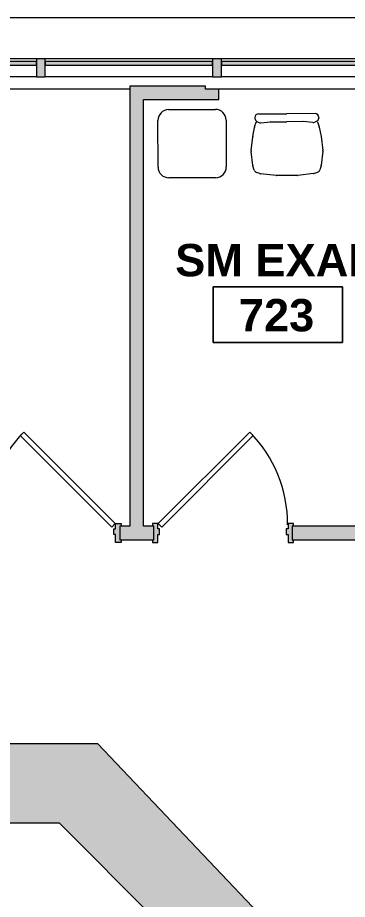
# Model space of a CAD drawing. Header units: inches. Extents: x 1076 to 2563, y 349 to 2134.
# Drawn here: x 1948.1 to 2039.9, y 1888.4 to 2133.9 of the extents above; entities that cross this region are included whole.
import ezdxf

# ---------------------------------------------------------------- set-up
doc = ezdxf.new("R2010")
doc.units = ezdxf.units.IN
doc.header["$MEASUREMENT"] = 0
for name, color, linetype, lineweight in [('A-AREA-IDEN', 2, 'Continuous', 9), ('A-DETL-GENF', 92, 'Continuous', 9), ('A-DETL-THIN', 151, 'Continuous', 9), ('A-DOOR', 31, 'Continuous', 13), ('A-GLAZ-CURT', 52, 'Continuous', 13), ('A-GLAZ-CWMG', 51, 'Continuous', 13), ('A-WALL', 113, 'Continuous', 13), ('A-WALL-PATT', 111, 'Continuous', 13), ('I-FURN', 30, 'Continuous', 9), ('I-WALL', 2, 'Continuous', 13)]:
    doc.layers.add(name, color=color, linetype=linetype, lineweight=lineweight)
doc.styles.add('Swis721 Lt BT_B', font='', dxfattribs={"height": 9})
doc.styles.get('Swis721 Lt BT_B').set_extended_font_data('Swis721 Lt BT', bold=True)

# ---------------------------------------------------------------- blocks, each defined once
blk = doc.blocks.new('Door - Single - Solid Door-7732912-Level XX  POWER _ SIGNAL')
at = {"layer": 'A-DOOR'}
h = blk.add_hatch(color=250, dxfattribs=at)
h.paths.add_polyline_path([(22.12, 2.54), (22.12, 0.29), (21.62, 0.29), (21.62, -1.21), (22.12, -1.21), (22.12, -2.71), (23.62, -2.71), (23.62, -1.96), (23.24, -1.96), (23.24, 1.79), (23.62, 1.79), (23.62, 2.54), (23.24, 2.54)], flags=0)
h.paths.add_polyline_path([(-14.68, 2.54), (-15.63, 2.54), (-15.63, 1.79), (-15.26, 1.79), (-15.26, -1.96), (-15.63, -1.96), (-15.63, -2.71), (-14.13, -2.71), (-14.13, -1.21), (-13.63, -1.21), (-13.63, 0.29), (-14.13, 0.29), (-14.13, 2.54)], flags=0)
at = {"layer": 'A-DOOR', "color": 8, "lineweight": 20}
for p, q in [((-15.63, 2.54), (-14.13, 2.54)), ((-15.63, 1.79), (-15.63, 2.54)), ((-14.13, 2.54), (-14.13, 0.29)), ((22.12, 2.54), (23.62, 2.54)), ((22.12, 0.29), (22.12, 2.54)), ((23.62, 2.54), (23.62, 1.79)), ((-14.13, 0.29), (-13.63, 0.29)), ((-13.63, 0.29), (-13.63, -1.21)), ((21.62, 0.29), (22.12, 0.29)), ((21.62, -1.21), (21.62, 0.29)), ((-15.63, -2.71), (-15.63, -1.96)), ((-14.13, -1.21), (-14.13, -2.71)), ((-13.63, -1.21), (-14.13, -1.21)), ((-13.03, -1.74), (-14.01, -2.71)), ((12.42, -27.2), (-13.03, -1.74)), ((22.12, -1.21), (21.62, -1.21)), ((22.12, -2.71), (22.12, -1.21)), ((23.62, -1.96), (23.62, -2.71)), ((-14.13, -2.71), (-15.63, -2.71)), ((-14.01, -2.71), (11.45, -28.17)), ((23.62, -2.71), (22.12, -2.71)), ((11.45, -28.17), (12.42, -27.2))]:
    blk.add_line(p, q, dxfattribs=at)
at = {"layer": 'A-DOOR', "lineweight": 9}
blk.add_arc((-14.01, -2.71), 36, 315, 0.5, dxfattribs=at)
blk = doc.blocks.new('Door - Single - Solid Door-7732936-Level XX  POWER _ SIGNAL')
at = {"layer": 'A-DOOR'}
h = blk.add_hatch(color=250, dxfattribs=at)
h.paths.add_polyline_path([(23.24, -2.54), (23.62, -2.54), (23.62, -1.79), (23.24, -1.79), (23.24, 1.96), (23.62, 1.96), (23.62, 2.71), (22.12, 2.71), (22.12, 1.21), (21.62, 1.21), (21.62, -0.29), (22.12, -0.29), (22.12, -2.54)], flags=0)
h.paths.add_polyline_path([(-15.63, -2.54), (-14.13, -2.54), (-14.13, -0.29), (-13.63, -0.29), (-13.63, 1.21), (-14.13, 1.21), (-14.13, 2.71), (-15.63, 2.71), (-15.63, 1.96), (-15.26, 1.96), (-15.26, -1.79), (-15.63, -1.79)], flags=0)
at = {"layer": 'A-DOOR', "color": 8, "lineweight": 20}
for p, q in [((-14.01, 2.71), (11.45, 28.17)), ((12.42, 27.2), (-13.03, 1.74)), ((11.45, 28.17), (12.42, 27.2)), ((-15.63, 2.71), (-15.63, 1.96)), ((-14.13, 2.71), (-15.63, 2.71)), ((-14.13, 1.21), (-14.13, 2.71)), ((-13.03, 1.74), (-14.01, 2.71)), ((23.62, 2.71), (22.12, 2.71)), ((22.12, 2.71), (22.12, 1.21)), ((23.62, 1.96), (23.62, 2.71)), ((-13.63, 1.21), (-14.13, 1.21)), ((-13.63, -0.29), (-13.63, 1.21)), ((22.12, 1.21), (21.62, 1.21)), ((21.62, 1.21), (21.62, -0.29)), ((-15.63, -1.79), (-15.63, -2.54)), ((-14.13, -2.54), (-14.13, -0.29)), ((-14.13, -0.29), (-13.63, -0.29)), ((21.62, -0.29), (22.12, -0.29)), ((22.12, -0.29), (22.12, -2.54)), ((23.62, -2.54), (23.62, -1.79)), ((-15.63, -2.54), (-14.13, -2.54)), ((22.12, -2.54), (23.62, -2.54))]:
    blk.add_line(p, q, dxfattribs=at)
at = {"layer": 'A-DOOR', "lineweight": 9}
blk.add_arc((-14.01, 2.71), 36, 359.5, 45, dxfattribs=at)
blk = doc.blocks.new('Bernhardt_Design-Table-Occasional-Accent-_A19-A42_ - A19-7108323-Level XX  POWER _ SIGNAL')
at = {"layer": 'I-FURN'}
for p, q in [((-6.5, 9.5), (6.5, 9.5)), ((-9.5, -6.51), (-9.5, 6.5)), ((9.5, 6.5), (9.5, -6.5)), ((6.5, -9.5), (-6.51, -9.5))]:
    blk.add_line(p, q, dxfattribs=at)
for centre, radius, start, end in [((-6.5, 6.5), 3, 90, 180), ((6.5, 6.5), 3, 0, 90), ((-6.51, -6.51), 2.99, 180, 270), ((6.5, -6.5), 3, 270, 0)]:
    blk.add_arc(centre, radius, start, end, dxfattribs=at)
blk = doc.blocks.new('F-Chairs - Side 03-3064987-Level XX  POWER _ SIGNAL')
at = {"layer": 'I-FURN'}
for p, q in [((-7.89, 0), (0, 0)), ((7.89, 0), (0, 0)), ((-8.98, -3.66), (-8.5, -2.28)), ((-8.89, -1.03), (-8.88, -1.27)), ((-8.5, -2.28), (-8.21, -2.18)), ((-8.32, -2.13), (-7.77, -2.4)), ((-7.23, -2.49), (-4.58, -2.22)), ((-4.48, -2.21), (0, -2.21)), ((4.48, -2.21), (0, -2.21)), ((7.23, -2.49), (4.58, -2.22)), ((8.32, -2.13), (7.77, -2.4)), ((8.5, -2.28), (8.21, -2.18)), ((8.5, -2.28), (8.98, -3.66)), ((8.89, -1.03), (8.88, -1.27)), ((-9.49, -6.31), (-9.01, -3.8)), ((9.01, -3.8), (9.5, -6.34)), ((-9.98, -10.22), (-9.5, -6.37)), ((9.5, -6.34), (9.98, -10.22)), ((-9.51, -14.36), (-9.99, -10.46)), ((9.99, -10.46), (9.51, -14.36)), ((-9.15, -15.67), (-9.48, -14.51)), ((9.48, -14.51), (9.15, -15.67)), ((-7.6, -16.65), (-8.5, -16.35)), ((-3.06, -17.17), (-7.39, -16.69)), ((2.94, -17.18), (-2.94, -17.18)), ((7.39, -16.69), (3.06, -17.17)), ((8.5, -16.35), (7.6, -16.65))]:
    blk.add_line(p, q, dxfattribs=at)
for centre, start, end in [((-7.89, -1), 90, 182), ((-7.88, -1.23), 182, 244), ((-7.33, -1.5), 244, 276), ((-4.48, -3.21), 90, 96), ((4.48, -3.21), 84, 90), ((7.33, -1.5), 264, 296), ((7.89, -1), 358, 90), ((7.88, -1.23), 296, 358), ((-8.03, -3.99), 160.9825, 169.1632), ((8.03, -3.99), 10.8368, 19.0175), ((-8.51, -6.5), 169.1632, 172.875), ((-8.99, -10.34), 172.875, 186.9664), ((8.99, -10.34), 353.0336, 7.125), ((-8.52, -14.23), 186.9664, 195.9742), ((8.52, -14.23), 344.0258, 353.0336), ((-8.18, -15.4), 195.9742, 251.5651), ((-7.28, -15.7), 251.5651, 263.6598), ((-2.94, -16.18), 263.6598, 270), ((2.94, -16.18), 270, 276.3402), ((7.28, -15.7), 276.3402, 288.435), ((8.18, -15.4), 288.435, 344.0258)]:
    blk.add_arc(centre, 1, start, end, dxfattribs=at)
blk = doc.blocks.new('System Panel - Glazed-7148730-Level XX  POWER _ SIGNAL')
at = {"layer": 'A-GLAZ-CURT', "lineweight": 9}
blk.add_hatch(color=7, dxfattribs=at).paths.add_polyline_path([(-12.91, 0.75), (61.62, 0.75), (61.62, 1.75), (-61.62, 1.75), (-61.62, 0.75), (-31.25, 0.75)], flags=0)
at = {"layer": 'A-GLAZ-CURT', "color": 8, "lineweight": 20}
for p, q in [((61.62, 1.75), (-61.62, 1.75)), ((-61.62, 1.75), (-61.62, 0.75)), ((-61.62, 0.75), (61.62, 0.75)), ((61.62, 0.75), (61.62, 1.75))]:
    blk.add_line(p, q, dxfattribs=at)
blk = doc.blocks.new('System Panel - Glazed-7148735-Level XX  POWER _ SIGNAL')
at = {"layer": 'A-GLAZ-CURT', "lineweight": 9}
blk.add_hatch(color=7, dxfattribs=at).paths.add_polyline_path([(23.25, 0.75), (23.25, 1.75), (-23.25, 1.75), (-23.25, 0.75), (7.93, 0.75)], flags=0)
at = {"layer": 'A-GLAZ-CURT', "color": 8, "lineweight": 20}
for p, q in [((23.25, 1.75), (-23.25, 1.75)), ((-23.25, 1.75), (-23.25, 0.75)), ((-23.25, 0.75), (23.25, 0.75)), ((23.25, 0.75), (23.25, 1.75))]:
    blk.add_line(p, q, dxfattribs=at)
blk = doc.blocks.new('System Panel - Glazed-7148728-Level XX  POWER _ SIGNAL')
at = {"layer": 'A-GLAZ-CURT', "lineweight": 9}
blk.add_hatch(color=7, dxfattribs=at).paths.add_polyline_path([(9, 0.75), (23.62, 0.75), (23.62, 1.75), (-23.62, 1.75), (-23.62, 0.75)], flags=0)
at = {"layer": 'A-GLAZ-CURT', "color": 8, "lineweight": 20}
for p, q in [((23.62, 1.75), (-23.62, 1.75)), ((-23.62, 1.75), (-23.62, 0.75)), ((-23.62, 0.75), (23.62, 0.75)), ((23.62, 0.75), (23.62, 1.75))]:
    blk.add_line(p, q, dxfattribs=at)
blk = doc.blocks.new('Rectangular Mullion - 2_5_ x 5_ rectangular-7148713-Level XX  POWER _ SIGNAL')
at = {"layer": 'A-GLAZ-CWMG', "lineweight": 9}
blk.add_hatch(color=7, dxfattribs=at).paths.add_polyline_path([(-1.25, 2.5), (1.25, 2.5), (1.25, -2.5), (-1.25, -2.5), (-1.25, -0.75)], flags=0)
at = {"layer": 'A-GLAZ-CWMG', "color": 8, "lineweight": 20}
for p, q in [((-1.25, 2.5), (1.25, 2.5)), ((-1.25, -2.5), (-1.25, 2.5)), ((1.25, 2.5), (1.25, -2.5)), ((1.25, -2.5), (-1.25, -2.5))]:
    blk.add_line(p, q, dxfattribs=at)
blk = doc.blocks.new('Rectangular Mullion - 2_5_ x 5_ rectangular-7148715-Level XX  POWER _ SIGNAL')
at = {"layer": 'A-GLAZ-CWMG', "lineweight": 9}
for p, q in [((1953.3, 2122.36), (1830.05, 2122.36)), ((1878.77, 2117.36), (1830.05, 2117.36)), ((1953.3, 2117.36), (1902.77, 2117.36))]:
    blk.add_line(p, q, dxfattribs=at)
blk = doc.blocks.new('Rectangular Mullion - 2_5_ x 5_ rectangular-7148720-Level XX  POWER _ SIGNAL')
at = {"layer": 'A-GLAZ-CWMG', "lineweight": 9}
for p, q in [((2002.3, 2122.36), (1955.8, 2122.36)), ((2002.3, 2117.36), (1955.8, 2117.36))]:
    blk.add_line(p, q, dxfattribs=at)
blk = doc.blocks.new('Rectangular Mullion - 2_5_ x 5_ rectangular-7148712-Level XX  POWER _ SIGNAL')
at = {"layer": 'A-GLAZ-CWMG', "lineweight": 9}
for p, q in [((1728.05, 2122.36), (1680.8, 2122.36)), ((1728.05, 2117.36), (1680.8, 2117.36))]:
    blk.add_line(p, q, dxfattribs=at)
blk = doc.blocks.new('Room Tag - Room Name and Number-3379422-Level XX  POWER _ SIGNAL')
at = {"layer": 'A-AREA-IDEN'}
for p, q in [((-0.1881, -0.1636), (-0.1881, -0.0018)), ((-0.1881, -0.0018), (0.1869, -0.0018)), ((0.1869, -0.0018), (-0.1881, -0.0018)), ((-0.1881, -0.0018), (-0.1881, -0.1636)), ((0.1869, -0.0018), (0.1869, -0.1636)), ((0.1869, -0.1636), (0.1869, -0.0018)), ((0.1869, -0.1636), (-0.1881, -0.1636)), ((-0.1881, -0.1636), (0.1869, -0.1636))]:
    blk.add_line(p, q, dxfattribs=at)

msp = doc.modelspace()

# ---------------------------------------------------------------- hatches: boundary and pattern name
at = {"layer": 'A-DETL-GENF', "transparency": 33554489}
msp.add_hatch(color=7, dxfattribs=at).paths.add_polyline_path([(2026.42, 1839.13), (2026.42, 1872.73), (1970.39, 1931.67), (1782.85, 1931.67), (1782.85, 1909.64), (1959.68, 1909.64), (2004.39, 1864.92), (2004.39, 1839.13)], flags=0)
at = {"layer": 'A-WALL-PATT', "lineweight": 9}
for points in [[(1983.12, 2111.04), (2000.37, 2111.04), (2000.37, 2114.79), (1979.37, 2114.79), (1979.37, 2111.04)], [(2004.12, 2111.04), (2004.12, 2113.98), (2000.37, 2113.98), (2000.37, 2111.04)], [(1979.37, 1992.24), (1983.12, 1992.24), (1983.12, 2111.04), (1979.37, 2111.04), (1979.37, 2007.36)]]:
    msp.add_hatch(color=7, dxfattribs=at).paths.add_polyline_path(points, flags=0)
h = msp.add_hatch(color=7, dxfattribs=at)
h.paths.add_polyline_path([(2083.02, 1988.49), (2086.77, 1988.49), (2086.77, 1992.24), (2024.5, 1992.24), (2024.5, 1988.49), (2080.94, 1988.49)], flags=0)
h.paths.add_polyline_path([(1983.12, 1988.49), (1986, 1988.49), (1986, 1992.24), (1976.5, 1992.24), (1976.5, 1988.49), (1979.37, 1988.49)], flags=0)
h.paths.add_polyline_path([(1860.43, 1988.49), (1938, 1988.49), (1938, 1992.24), (1827.12, 1992.24), (1827.12, 1988.49), (1854.12, 1988.49)], flags=0)

# ---------------------------------------------------------------- linework, layer by layer
at = {"layer": 'A-DETL-THIN'}
for p, q in [((1970.39, 1931.67), (1782.85, 1931.67)), ((2026.42, 1872.73), (1970.39, 1931.67)), ((1782.85, 1909.64), (1959.68, 1909.64)), ((1959.68, 1909.64), (2004.39, 1864.92))]:
    msp.add_line(p, q, dxfattribs=at)
at = {"layer": 'A-WALL', "lineweight": 9}
for p, q in [((1083.68, 2133.85), (2203.3, 2133.85)), ((1979.37, 2113.98), (1902.77, 2113.98)), ((2083.02, 2113.98), (2004.12, 2113.98))]:
    msp.add_line(p, q, dxfattribs=at)
at = {"layer": 'I-WALL', "color": 8, "lineweight": 20}
for p, q in [((2000.37, 2114.79), (1979.37, 2114.79)), ((1979.37, 2114.79), (1979.37, 1992.24)), ((2000.37, 2113.98), (2000.37, 2114.79)), ((2004.12, 2113.98), (2000.37, 2113.98)), ((2004.12, 2111.04), (2004.12, 2113.98)), ((1983.12, 2111.04), (2004.12, 2111.04)), ((1983.12, 1992.24), (1983.12, 2111.04)), ((1979.37, 1992.24), (1976.5, 1992.24)), ((1976.5, 1992.24), (1976.5, 1988.49)), ((1986, 1992.24), (1983.12, 1992.24)), ((1986, 1988.49), (1986, 1992.24)), ((2083.02, 1992.24), (2024.5, 1992.24)), ((2024.5, 1992.24), (2024.5, 1988.49)), ((1976.5, 1988.49), (1986, 1988.49)), ((2024.5, 1988.49), (2083.02, 1988.49))]:
    msp.add_line(p, q, dxfattribs=at)

# ---------------------------------------------------------------- block references
at = {"layer": 'A-AREA-IDEN', "xscale": 95.99999999999994, "yscale": 95.99999999999994, "zscale": 95.99999999999994}
msp.add_blockref('Room Tag - Room Name and Number-3379422-Level XX  POWER _ SIGNAL', (2020.57, 2059.12), dxfattribs=at)
at = {"layer": 'A-DOOR', "rotation": 180}
msp.add_blockref('Door - Single - Solid Door-7732912-Level XX  POWER _ SIGNAL', (1961.24, 1990.28), dxfattribs=at)
at = {"layer": 'A-DOOR'}
msp.add_blockref('Door - Single - Solid Door-7732936-Level XX  POWER _ SIGNAL', (2001.25, 1990.28), dxfattribs=at)
at = {"layer": 'A-GLAZ-CURT', "lineweight": 9}
for name, p in [('System Panel - Glazed-7148730-Level XX  POWER _ SIGNAL', (1891.68, 2119.86)), ('System Panel - Glazed-7148735-Level XX  POWER _ SIGNAL', (1979.05, 2119.86)), ('System Panel - Glazed-7148728-Level XX  POWER _ SIGNAL', (2028.43, 2119.86))]:
    msp.add_blockref(name, p, dxfattribs=at)
at = {"layer": 'A-GLAZ-CWMG', "lineweight": 9}
for name, p in [('Rectangular Mullion - 2_5_ x 5_ rectangular-7148715-Level XX  POWER _ SIGNAL', (0, 0)), ('Rectangular Mullion - 2_5_ x 5_ rectangular-7148720-Level XX  POWER _ SIGNAL', (0, 0)), ('Rectangular Mullion - 2_5_ x 5_ rectangular-7148712-Level XX  POWER _ SIGNAL', (324, 0))]:
    msp.add_blockref(name, p, dxfattribs=at)
at = {"layer": 'A-GLAZ-CWMG', "lineweight": 9, "extrusion": (0, 0, -1), "rotation": 180}
for p in [(-1954.55, 2119.86), (-2003.55, 2119.86)]:
    msp.add_blockref('Rectangular Mullion - 2_5_ x 5_ rectangular-7148713-Level XX  POWER _ SIGNAL', p, dxfattribs=at)
at = {"layer": 'I-FURN'}
for name, p, rotation in [('Bernhardt_Design-Table-Occasional-Accent-_A19-A42_ - A19-7108323-Level XX  POWER _ SIGNAL', (1996.66, 2098.78), 180.1630338496727), ('F-Chairs - Side 03-3064987-Level XX  POWER _ SIGNAL', (2023.03, 2107.1), 0.1630338496727525)]:
    msp.add_blockref(name, p, dxfattribs=dict(at, rotation=rotation))

# ---------------------------------------------------------------- texts
at = {"layer": 'A-AREA-IDEN', "char_height": 9, "attachment_point": 1, "style": 'Swis721 Lt BT_B'}
for s, insert, width in [('SM EXAM', (1991.95, 2070.84), 69.084), ('723', (2009.68, 2055.52), 25.452)]:
    msp.add_mtext(s, dxfattribs=dict(at, insert=insert, width=width))

doc.saveas('drawing.dxf')
